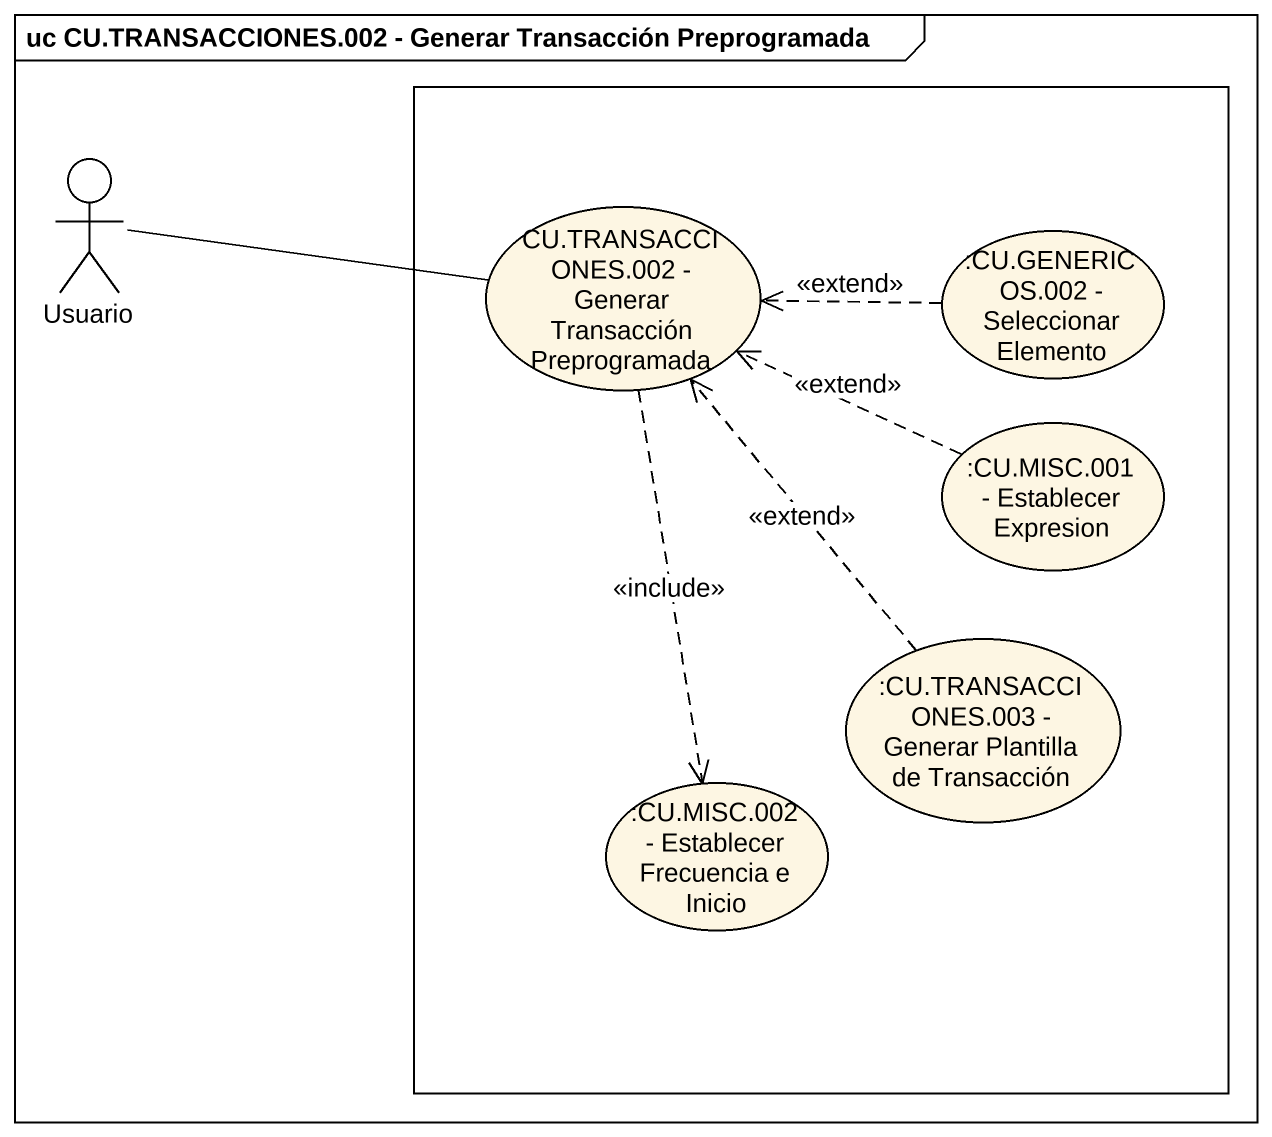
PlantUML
@startuml
mainframe uc CU.TRANSACCIONES.002 - Generar Transacción Preprogramada
actor Usuario
rectangle " " as rectangle1 {
  usecase "CU.TRANSACCIONES.002 - Generar Transacción Preprogramada" as CU_TRANSACCIONES_002
  usecase ":CU.GENERICOS.002 - Seleccionar Elemento" as CU_GENERICOS_002
  usecase ":CU.MISC.001 - Establecer Expresion" as CU_MISC_001_Establecer
  usecase ":CU.TRANSACCIONES.003 - Generar Plantilla de Transacción" as CU_TRANSACCIONES_003
  usecase ":CU.MISC.002 - Establecer Frecuencia e Inicio" as CU_MISC_002_Establecer
}
Usuario -right- CU_TRANSACCIONES_002
CU_TRANSACCIONES_002 ..> CU_MISC_002_Establecer : <<include>>
CU_GENERICOS_002 .left.> CU_TRANSACCIONES_002 : <<extend>>
CU_MISC_001_Establecer .left.> CU_TRANSACCIONES_002 : <<extend>>
CU_TRANSACCIONES_003 .up.> CU_TRANSACCIONES_002 : <<extend>>
@enduml
